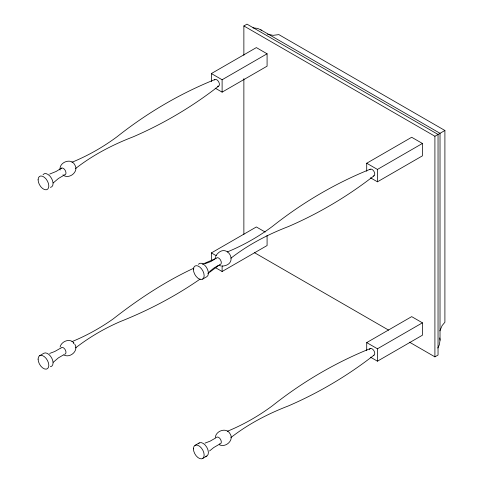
<?xml version="1.0" encoding="UTF-8"?>
<svg xmlns="http://www.w3.org/2000/svg" width="483" height="483" viewBox="0 0 483 483"><rect width="100%" height="100%" fill="white"/><g stroke="black" fill="none" stroke-linecap="round" stroke-linejoin="round"><path stroke-width="0.72" d="M252.983 27.845L257.644 28.419L260.826 29.849L440.019 133.302L440.019 340.219L439.343 344.82L437.833 348.014M215.285 258.471L215.641 256.479M215.285 437.833C215.478 430.758 226.684 426.918 230.101 433.861C234.406 440.291 225.476 448.079 219.252 444.704M60.091 347.042C61.263 341.282 70.023 337.84 73.923 342.99M439.874 330.867L442.12 325.584L444.903 322.233L444.903 130.482L278.842 34.607L273.1 35.35L267.504 34.178M216.094 255.489C226.563 240.54 240.419 264.545 222.24 266.139M53.215 182.948L58.407 178.499L63.786 175.365M53.215 362.31L58.407 357.861L63.786 354.727M209.544 271.597L213.74 268.18L217.724 265.747M209.544 450.959L213.74 447.542L219.119 444.408M75.553 168.543C92.887 155.013 112.569 144.767 133.042 136.888C163.58 123.696 192.427 106.61 218.642 86.137M75.553 347.905C89.277 337.297 104.352 328.458 120.273 321.575C148.359 310.412 175.311 296.308 200.149 279.059M218.642 265.499L207.823 273.626M230.886 258.224C248.22 244.688 267.896 234.448 288.375 226.569C318.913 213.377 347.76 196.285 373.975 175.812M230.886 437.586C248.22 424.05 267.896 413.81 288.375 405.931C318.913 392.739 347.76 375.647 373.975 355.174M61.407 168.156L56.131 171.459L49.683 174.073M60.146 348.418L54.736 351.509L49.683 353.435M215.472 438.099L210.069 441.19L205.009 443.11M214.174 259.588L210.069 261.828L205.009 263.748M243.867 55.316L243.867 25.955L246.994 24.15L438.039 134.449L438.039 355.047L434.911 356.852L409.481 342.169M211.379 81.573L211.379 73.555L256.358 47.594L267.087 53.788L267.087 66.177L222.114 92.138L215.17 88.135M211.379 73.555L222.114 79.749L267.087 53.788M211.379 260.935L211.379 252.917L256.358 226.956L265.191 232.057M366.712 171.254L366.712 163.236L411.685 137.269L422.42 143.463L422.42 155.852L377.44 181.819L370.497 177.81M39.666 355.687L43.905 353.242A7.589 4.377 60 0 1 51.953 358.495A7.589 4.377 60 0 1 50.377 366.724M366.712 163.236L377.44 169.43L422.42 143.463M243.867 25.955L434.911 136.254L444.903 130.482M202.582 279.144L206.821 276.699A7.589 4.377 60 0 0 206.295 267.099A7.589 4.377 60 0 0 198.386 264.346M215.17 267.497L222.114 271.5L267.087 245.539L267.087 235.336M366.712 350.616L366.712 342.598L411.685 316.631L422.42 322.825L422.42 335.214L377.44 361.181L370.497 357.172M194.999 445.368L199.238 442.917M366.712 342.598L377.44 348.792L422.42 322.825M202.582 458.506L206.821 456.061M193.852 268.162C164.957 281.625 138.241 299.303 113.179 318.925C100.337 328.005 86.493 335.673 71.937 341.638M202.395 264.231L214.85 258.924M214.85 79.562C179.706 93.72 146.772 113.179 117.097 136.713C103.175 147.055 87.984 155.695 71.937 162.276M370.183 169.243C335.039 183.401 302.098 202.86 272.43 226.394C258.508 236.736 243.311 245.376 227.27 251.957M370.183 348.605C335.039 362.763 302.098 382.222 272.43 405.756C258.508 416.098 243.311 424.738 227.27 431.319M221.154 266.03L219.252 265.342M63.925 355.023C70.15 358.398 79.073 350.61 74.768 344.18M254.299 252.579L388.616 330.124M211.379 252.917L216.432 255.833M260.826 29.849L261.786 30.495M62.893 174.912C68.821 179.972 79.423 171.676 74.768 164.818C71.158 157.361 58.672 162.397 60.091 170.052M439.753 337.919L440.019 340.219M434.911 136.254L434.911 356.852M377.44 169.43L377.44 181.819M377.44 348.792L377.44 361.181M243.867 78.657L243.867 234.509M222.114 79.749L222.114 92.138M222.114 265.674L222.114 271.5M60.979 168.549A3.792 2.192 60 0 1 65.428 170.783A3.792 2.192 60 0 1 63.998 174.834M43.053 174.671A7.589 4.377 60 0 1 51.494 178.257A7.589 4.377 60 0 1 50.377 187.362M214.422 79.961A3.792 2.192 60 0 1 218.871 82.195A3.792 2.192 60 0 1 217.441 86.24M216.312 437.592A3.792 2.192 60 0 1 220.761 439.826A3.792 2.192 60 0 1 219.33 443.871M198.386 443.708A7.589 4.377 60 0 1 206.821 447.3A7.589 4.377 60 0 1 205.71 456.405M369.489 349.595A3.792 2.192 60 0 1 373.709 350.374A3.792 2.192 60 0 1 373.419 355.349M60.713 348.503A3.792 2.192 60 0 1 64.933 349.287A3.792 2.192 60 0 1 64.644 354.256M214.422 259.323A3.792 2.192 60 0 1 215.406 258.755M219.071 265.101A3.792 2.192 60 0 1 218.087 265.668M73.253 342.864A3.792 2.192 60 0 1 73.905 343.546M216.04 258.822A3.792 2.192 60 0 1 220.532 260.023A3.792 2.192 60 0 1 219.33 264.509M369.755 169.642A3.792 2.192 60 0 1 373.975 171.435A3.792 2.192 60 0 1 373.419 175.987M38.097 179.797A7.589 4.377 60 0 0 46.145 189.807A7.589 4.377 60 0 0 46.145 179.078A7.589 4.377 60 0 0 38.097 179.797M193.429 448.84A7.589 4.377 60 0 0 201.471 458.85A7.589 4.377 60 0 0 201.471 448.121A7.589 4.377 60 0 0 193.429 448.84M38.097 359.159A7.589 4.377 60 0 0 46.145 369.169A7.589 4.377 60 0 0 46.145 358.44A7.589 4.377 60 0 0 38.097 359.159M193.429 269.478A7.589 4.377 60 0 0 201.471 279.488A7.589 4.377 60 0 0 201.471 268.759A7.589 4.377 60 0 0 193.429 269.478"/></g></svg>
